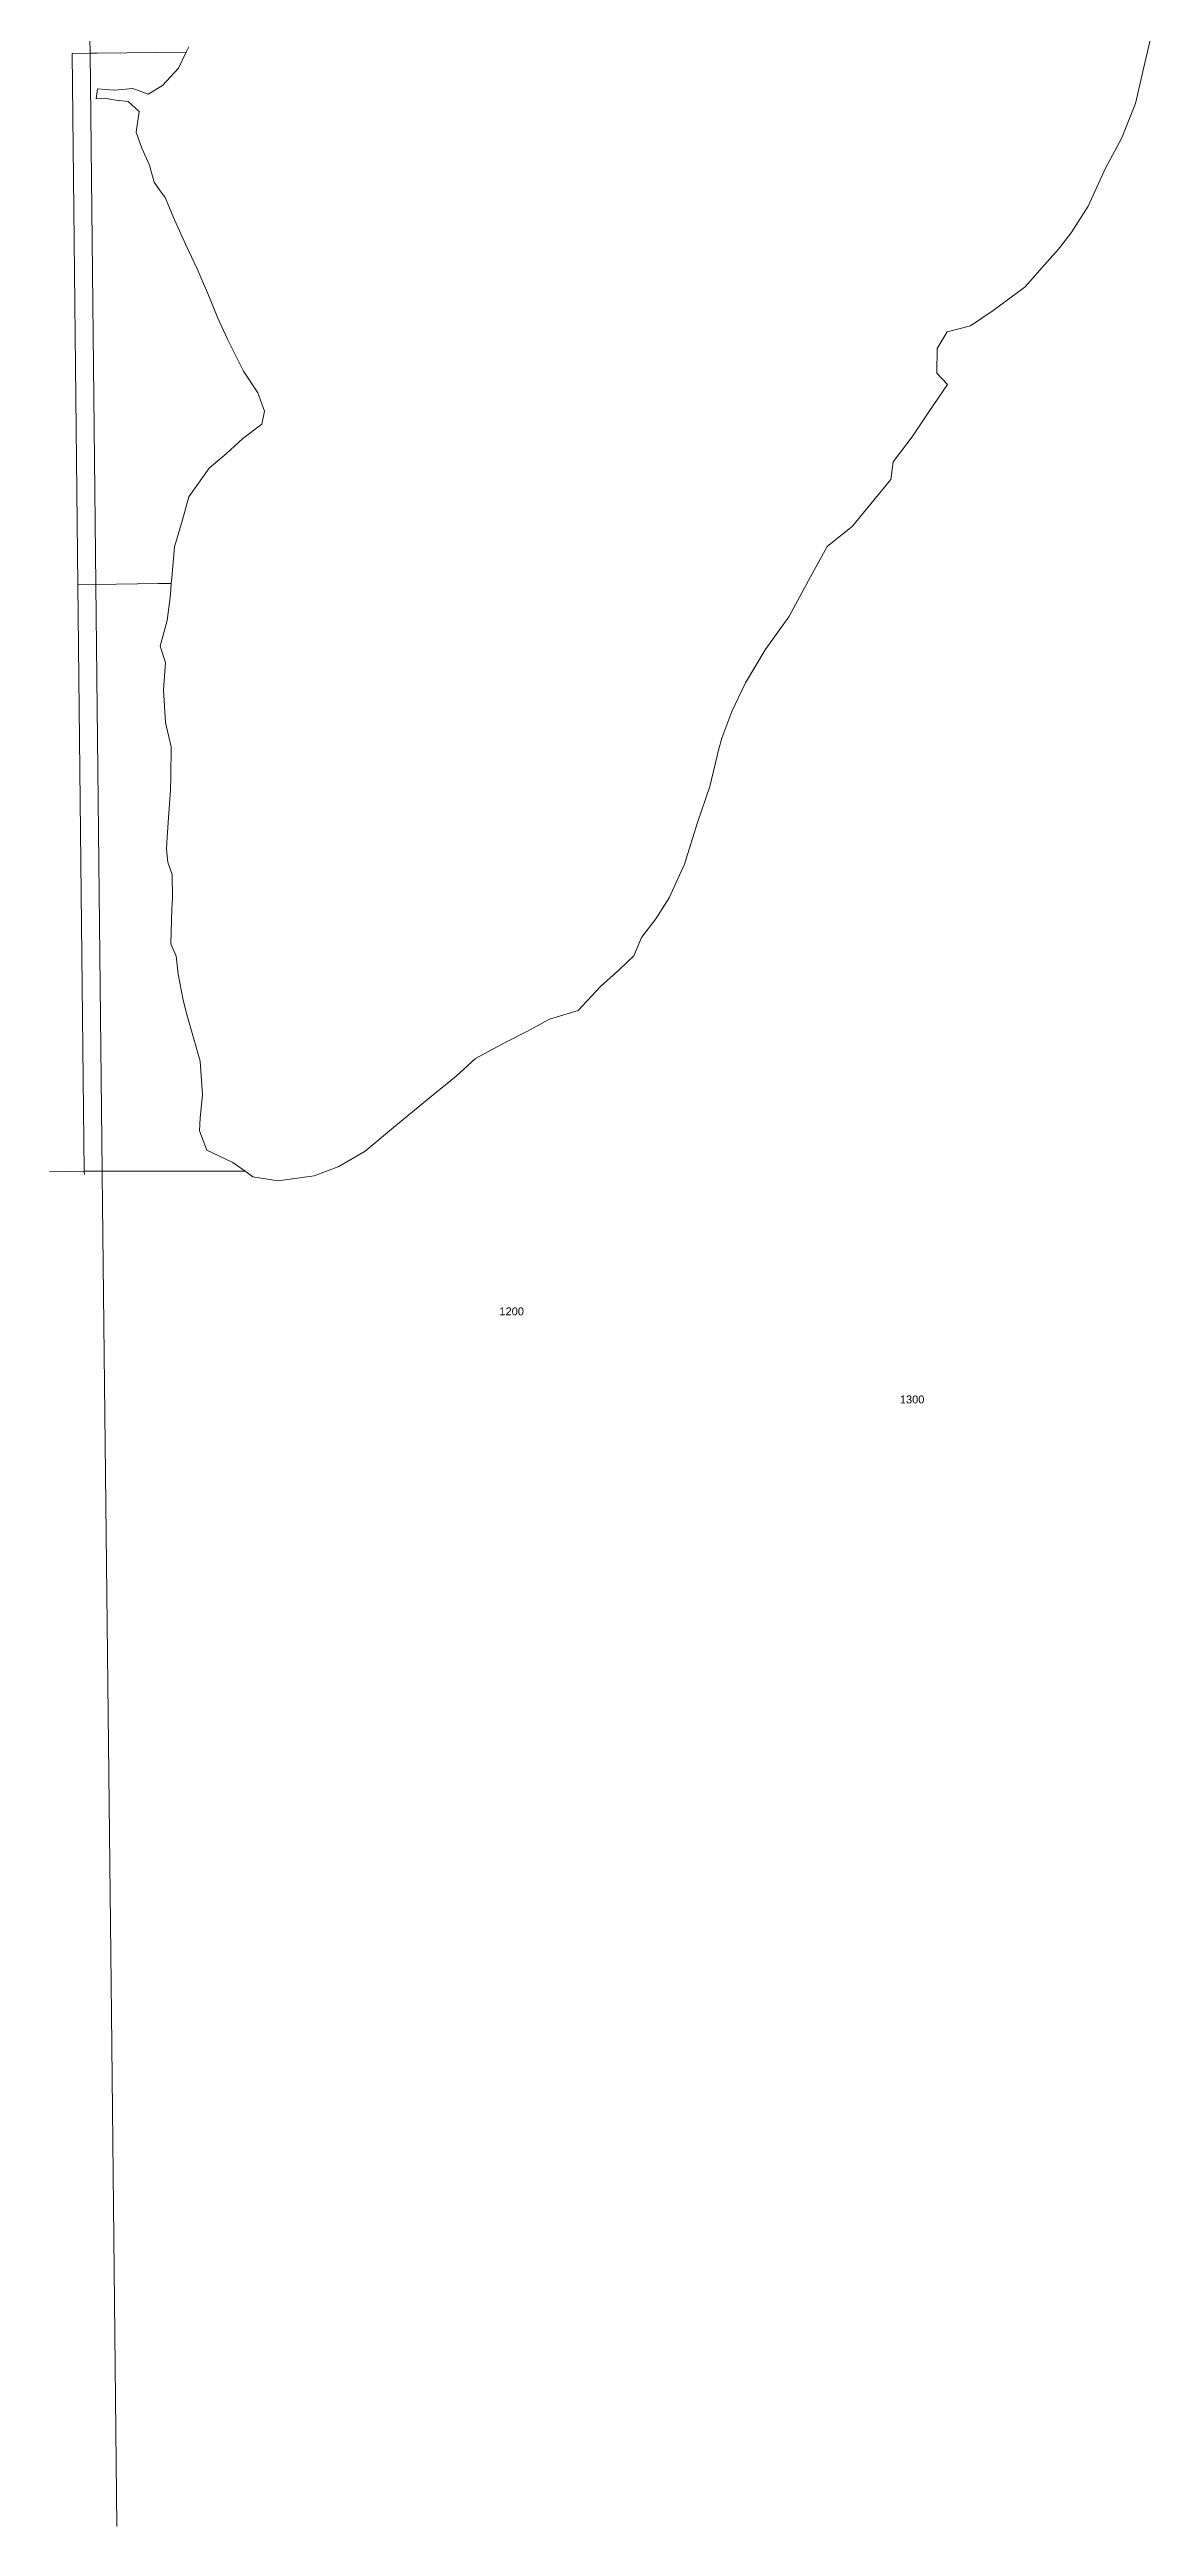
# Model space of a CAD drawing. Header units: feet. Extents: x 865220 to 2822444, y -2240498 to 975731.
# Drawn here: x 2817386 to 2818432, y 963024 to 965375 of the extents above; entities that cross this region are included whole.
import ezdxf
from ezdxf.enums import TextEntityAlignment as Align

# ---------------------------------------------------------------- set-up
doc = ezdxf.new("R2010")
doc.units = ezdxf.units.FT
doc.header["$LTSCALE"] = 0.015
doc.header["$MEASUREMENT"] = 0
doc.layers.add('Dakota County Addresses', color=7, linetype='Continuous')
doc.layers.add('Dakota County Parcels', color=7, linetype='Continuous')
doc.styles.add('Dimensions 100', font='arial.ttf')

# ---------------------------------------------------------------- blocks, each defined once
blk = doc.blocks.new('ACMAP_ANN_TEMPLATE_Dakota County Addresses')
at = {"layer": 'Dakota County Addresses', "style": 'Dimensions 100'}
blk.add_attdef('DakotaCountyAddress', text='', height=50, dxfattribs=at).set_placement((0, 0), align=Align.CENTER)

msp = doc.modelspace()

# ---------------------------------------------------------------- linework, layer by layer
at = {"layer": 'Dakota County Parcels', "lineweight": 5}
for p, q in [((2817407.8, 965371.5), (2817424.8, 965371.7)), ((2817413.2, 964866.9), (2817407.8, 965371.5)), ((2817424.8, 965371.7), (2817430.2, 964867.2)), ((2817516, 965372.7), (2817508.8, 965357.4)), ((2817518.3, 965377.6), (2817516, 965372.7)), ((2818425.9, 965362.4), (2818432.2, 965389.4)), ((2817508.8, 965357.4), (2817493.6, 965341)), ((2818416.9, 965323.8), (2818425.9, 965362.4)), ((2817430.6, 965328.5), (2817431.7, 965337.7)), ((2817430.6, 965328.5), (2817438.1, 965329.1)), ((2817438.1, 965329.1), (2817451.2, 965326.9)), ((2817465.2, 965338.2), (2817447.8, 965336.5)), ((2817460.9, 965325.8), (2817471.2, 965316.3)), ((2817479.7, 965332.8), (2817465.2, 965338.2)), ((2817493.6, 965341), (2817479.7, 965332.8)), ((2818403.6, 965290.7), (2818416.9, 965323.8)), ((2817471.2, 965316.3), (2817468.6, 965296.7)), ((2817468.6, 965296.7), (2817473.9, 965281.6)), ((2817473.9, 965281.6), (2817481.1, 965265.3)), ((2818388.5, 965262.5), (2818403.6, 965290.7)), ((2818372.1, 965226.5), (2818388.5, 965262.5)), ((2817495.9, 965234.7), (2817504.8, 965213.5)), ((2817504.8, 965213.5), (2817515.6, 965189.8)), ((2818355.9, 965201.2), (2818372.1, 965226.5)), ((2817515.6, 965189.8), (2817526.5, 965166.8)), ((2818330.7, 965170.6), (2818344, 965185.5)), ((2818344, 965185.5), (2818355.9, 965201.2)), ((2817526.5, 965166.8), (2817536.1, 965144.2)), ((2818312.2, 965150), (2818330.7, 965170.6)), ((2818281.8, 965127.4), (2818312.2, 965150)), ((2817546, 965120.1), (2817555.1, 965100.3)), ((2818238.2, 965107.2), (2818260.4, 965112.9)), ((2818260.4, 965112.9), (2818281.8, 965127.4)), ((2818228.6, 965068), (2818228.8, 965091.2)), ((2818228.8, 965091.2), (2818238.2, 965107.2)), ((2817570.3, 965069.8), (2817583.9, 965049.2)), ((2818238.5, 965057), (2818228.6, 965068)), ((2817583.9, 965049.2), (2817590.4, 965031.9)), ((2818221, 965031.3), (2818238.5, 965057)), ((2817587.6, 965019.4), (2817569.7, 965005.8)), ((2817590.4, 965031.9), (2817587.6, 965019.4)), ((2818205.1, 965007.6), (2818221, 965031.3)), ((2817569.7, 965005.8), (2817554.1, 964991.7)), ((2818187, 964983.6), (2818205.1, 965007.6)), ((2817537.9, 964977.7), (2817518.4, 964950.5)), ((2817554.1, 964991.7), (2817537.9, 964977.7)), ((2818184.8, 964967.1), (2818187, 964983.6)), ((2817518.4, 964950.5), (2817512.3, 964928.6)), ((2818148.4, 964922.7), (2818168.6, 964947.4)), ((2818168.6, 964947.4), (2818184.8, 964967.1)), ((2817512.3, 964928.6), (2817504.8, 964903.1)), ((2818124.4, 964903.3), (2818148.4, 964922.7)), ((2817504.8, 964903.1), (2817502.2, 964873.6)), ((2818106.7, 964871.1), (2818124.4, 964903.3)), ((2817430.2, 964867.2), (2817413.2, 964866.9)), ((2817419.2, 964310.2), (2817413.2, 964866.9)), ((2817489.5, 964868.1), (2817430.2, 964867.2)), ((2817489.5, 964868.1), (2817501.8, 964868.3)), ((2817501.1, 964857.8), (2817497.9, 964833.2)), ((2817501.8, 964868.3), (2817501.1, 964857.8)), ((2817502.2, 964873.6), (2817501.8, 964868.3)), ((2818087.9, 964836.7), (2818106.7, 964871.1)), ((2817497.9, 964833.2), (2817491.3, 964808.7)), ((2818065.4, 964805.3), (2818087.9, 964836.7)), ((2817491.3, 964808.7), (2817496.3, 964793.1)), ((2818046.7, 964773.9), (2818065.4, 964805.3)), ((2817496.3, 964793.1), (2817494.4, 964767.3)), ((2817494.4, 964767.3), (2817496.2, 964736.3)), ((2818034, 964746.8), (2818046.7, 964773.9)), ((2817496.2, 964736.3), (2817501.8, 964713)), ((2818024.5, 964721.5), (2818034, 964746.8)), ((2817501.8, 964713), (2817501.4, 964684.8)), ((2818013, 964675.4), (2818021.4, 964711.1)), ((2818021.4, 964711.1), (2818024.5, 964721.5)), ((2817500.9, 964671.9), (2817499.5, 964650.4)), ((2817501.4, 964684.8), (2817500.9, 964671.9)), ((2818001.2, 964641.4), (2818013, 964675.4)), ((2817499.5, 964650.4), (2817498, 964627.5)), ((2817989.1, 964601.8), (2818001.2, 964641.4)), ((2817498, 964627.5), (2817497.1, 964615.9)), ((2817497.1, 964615.9), (2817498.6, 964603.7)), ((2817498.6, 964603.7), (2817502.6, 964591.8)), ((2817974.4, 964569.9), (2817989.1, 964601.8)), ((2817503.1, 964569.5), (2817502.3, 964559.4)), ((2817502.6, 964591.8), (2817503.1, 964569.5)), ((2817961.7, 964549.7), (2817974.4, 964569.9)), ((2817502.3, 964559.4), (2817501.4, 964526.2)), ((2817948.2, 964532.1), (2817961.7, 964549.7)), ((2817501.4, 964526.2), (2817506.4, 964514.5)), ((2817941, 964514.7), (2817948.2, 964532.1)), ((2817506.4, 964514.5), (2817508.3, 964497.4)), ((2817909.3, 964485.5), (2817927.4, 964501.6)), ((2817927.4, 964501.6), (2817941, 964514.7)), ((2817508.3, 964497.4), (2817513.1, 964472.7)), ((2817887.9, 964462.7), (2817909.3, 964485.5)), ((2817513.1, 964472.7), (2817516.6, 964459)), ((2817516.6, 964459), (2817529.1, 964414.8)), ((2817839.9, 964443.2), (2817860.8, 964454.7)), ((2817860.8, 964454.7), (2817887.9, 964462.7)), ((2817790.5, 964417.3), (2817819.5, 964432.9)), ((2817819.5, 964432.9), (2817839.9, 964443.2)), ((2817529.1, 964414.8), (2817531.4, 964382.8)), ((2817772.3, 964400.5), (2817790.5, 964417.3)), ((2817531.4, 964382.8), (2817529.3, 964360.9)), ((2817746.8, 964379.8), (2817772.3, 964400.5)), ((2817529.3, 964360.9), (2817528.5, 964348.6)), ((2817712.7, 964351.6), (2817732.6, 964368.2)), ((2817732.6, 964368.2), (2817746.8, 964379.8)), ((2817528.5, 964348.6), (2817535.5, 964330.1)), ((2817685.9, 964329.3), (2817712.7, 964351.6)), ((2817535.5, 964330.1), (2817560.1, 964318.6)), ((2817560.1, 964318.6), (2817571.9, 964310.2)), ((2817637.5, 964305.9), (2817660.9, 964314.6)), ((2817660.9, 964314.6), (2817685.9, 964329.3)), ((2817386.2, 964309.8), (2817419.2, 964310.2)), ((2817419.2, 964310.2), (2817419.2, 964309.9)), ((2817566.9, 964310.2), (2817571.9, 964310.2)), ((2817571.9, 964310.2), (2817572.9, 964309.5)), ((2817572.9, 964309.5), (2817579.3, 964304.9)), ((2817579.3, 964304.9), (2817603.2, 964301.1)), ((2817603.2, 964301.1), (2817637.5, 964305.9))]:
    msp.add_line(p, q, dxfattribs=at)
for points in [[(2817424.8, 965371.7), (2817424.6, 965386.4), (2817423.8, 965462.7), (2817422.2, 965612)], [(2817424.8, 965371.7), (2817431.3, 965371.8), (2817516, 965372.7)], [(2817447.8, 965336.5), (2817447.5, 965336.6), (2817431.7, 965337.7)], [(2817451.2, 965326.9), (2817451.9, 965326.8), (2817460.9, 965325.8)], [(2817481.1, 965265.3), (2817482.4, 965260.5), (2817485.4, 965249.2)], [(2817485.4, 965249.2), (2817491.3, 965241.1), (2817495.9, 965234.7)], [(2817536.1, 965144.2), (2817538.6, 965138.1), (2817546, 965120.1)], [(2817555.1, 965100.3), (2817566.8, 965076.7), (2817570.3, 965069.8)], [(2817430.2, 964867.2), (2817436.2, 964310.2), (2817436.3, 964307.2), (2817444.9, 963510.6), (2817450.2, 963023.6)], [(2817419.3, 964307), (2817419.2, 964309.9), (2817419.2, 964310.2)], [(2817419.2, 964310.2), (2817436.2, 964310.2), (2817519.3, 964310.2), (2817566.9, 964310.2)]]:
    msp.add_lwpolyline(points, dxfattribs=at)

# ---------------------------------------------------------------- block references
at = {"layer": 'Dakota County Addresses', "lineweight": 5, "xscale": 0.15, "yscale": 0.15, "zscale": 0.15}
for p, values in [((2817824.9, 964173.4), {'DakotaCountyAddress': '1200'}), ((2818205, 964089.8), {'DakotaCountyAddress': '1300'})]:
    msp.add_blockref('ACMAP_ANN_TEMPLATE_Dakota County Addresses', p, dxfattribs=at).add_auto_attribs(values)

doc.saveas('drawing.dxf')
